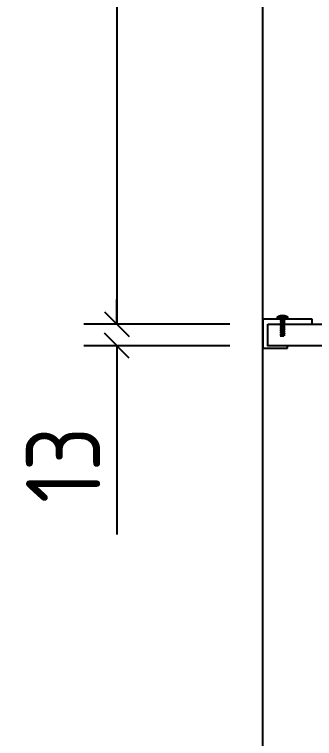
# Model space of a CAD drawing. Header units: inches. Extents: x 129892 to 140765, y 18172 to 24435.
# Drawn here: x 130008.5 to 130190.3, y 22274.2 to 22712.4 of the extents above; entities that cross this region are included whole.
import ezdxf

# ---------------------------------------------------------------- set-up
doc = ezdxf.new("R2010")
doc.units = ezdxf.units.IN
doc.header["$MEASUREMENT"] = 0
doc.header["$PDMODE"] = 66
doc.styles.add('EXCELSIOR', font='dim.shx', dxfattribs={"height": 45})
doc.dimstyles.new('EXCELSIOR', dxfattribs={"dimtxt": 50, "dimasz": 15, "dimexe": 20, "dimexo": 20, "dimgap": 10, "dimtad": 1, "dimdec": 0, "dimtxsty": 'EXCELSIOR', "dimblk": 'OBLIQUE', "dimcen": 2.5, "dimclrd": 1, "dimclre": 1, "dimclrt": 1, "dimadec": 0, "dimazin": 0, "dimtfac": 1, "dimtdec": 0, "dimtofl": 0, "dimtmove": 0, "dimatfit": 3, "dimfxl": 0, "dimlwd": 25, "dimarcsym": 0})

# ---------------------------------------------------------------- blocks, each defined once
blk = doc.blocks.new('_OBLIQUE')
at = {"color": 0, "linetype": 'ByBlock'}
blk.add_line((-0.5, -0.5), (0.5, 0.5), dxfattribs=at)
blk = doc.blocks.new('*D148')
at = {"color": 1, "lineweight": -2}
for p, q in [((130138.9, 24024.99), (130050.5, 24024.99)), ((130138.9, 22524.99), (130050.5, 22524.99))]:
    blk.add_line(p, q, dxfattribs=at)
at = {"color": 1, "lineweight": 25}
blk.add_line((130070.5, 24024.99), (130070.5, 22524.99), dxfattribs=at)
at = {"layer": 'Defpoints', "color": 0}
for p in [(130158.9, 24024.99), (130070.5, 22524.99), (130158.9, 22524.99)]:
    blk.add_point(p, dxfattribs=at)
at = {"color": 1, "lineweight": 25, "xscale": 15, "yscale": 15, "zscale": 15}
for p, rotation in [((130070.5, 24024.99), 90), ((130070.5, 22524.99), 270)]:
    blk.add_blockref('_OBLIQUE', p, dxfattribs=dict(at, rotation=rotation))
at = {"color": 1, "insert": (130038, 23274.99), "char_height": 45, "attachment_point": 5, "rotation": 90, "style": 'EXCELSIOR'}
blk.add_mtext('1500', dxfattribs=at)
blk = doc.blocks.new('*D149')
at = {"color": 1, "lineweight": 25}
for p, q in [((130070.5, 22524.99), (130070.5, 22539.99)), ((130070.5, 22511.99), (130070.5, 22397.7))]:
    blk.add_line(p, q, dxfattribs=at)
at = {"color": 1, "lineweight": -2}
for p, q in [((130138.9, 22524.99), (130050.5, 22524.99)), ((130138.9, 22511.99), (130050.5, 22511.99))]:
    blk.add_line(p, q, dxfattribs=at)
at = {"layer": 'Defpoints', "color": 0}
for p in [(130158.9, 22524.99), (130070.5, 22511.99), (130158.9, 22511.99)]:
    blk.add_point(p, dxfattribs=at)
at = {"color": 1, "lineweight": 25, "xscale": 15, "yscale": 15, "zscale": 15}
for p, rotation in [((130070.5, 22524.99), 270), ((130070.5, 22511.99), 90)]:
    blk.add_blockref('_OBLIQUE', p, dxfattribs=dict(at, rotation=rotation))
at = {"color": 1, "insert": (130038, 22439.85), "char_height": 45, "attachment_point": 5, "rotation": 90, "style": 'EXCELSIOR'}
blk.add_mtext('13', dxfattribs=at)
blk = doc.blocks.new('A$C0CAF297A')
at = {"color": 7, "linetype": 'Continuous', "lineweight": 15}
for p, q in [((1.23, 10.26), (1.78, 9.62)), ((1.57, 9.56), (1.57, 9.42)), ((1.68, 9.62), (1.65, 9.62)), ((1.68, 9.62), (2.46, 9.62)), ((2.46, 9.62), (3.38, 9.62)), ((4.22, 9.62), (4.77, 10.26)), ((4.43, 8.89), (4.43, 9.02)), ((1.57, 8.49), (1.57, 8.36)), ((1.57, 7.42), (1.57, 7.29)), ((1.57, 6.36), (1.57, 6.22)), ((1.57, 5.29), (1.57, 5.16)), ((2.14, 8.02), (2.14, 7.78)), ((2.14, 6.96), (2.14, 6.72)), ((2.14, 5.89), (2.14, 5.65)), ((2.14, 4.82), (2.14, 4.58)), ((3.86, 8.29), (3.86, 8.53)), ((3.86, 7.22), (3.86, 7.46)), ((3.86, 6.16), (3.86, 6.4)), ((3.86, 5.09), (3.86, 5.33)), ((4.43, 7.82), (4.43, 7.96)), ((4.43, 6.76), (4.43, 6.89)), ((4.43, 5.69), (4.43, 5.82)), ((4.43, 4.62), (4.43, 4.76)), ((1.57, 4.22), (1.57, 4.09)), ((1.57, 3.16), (1.57, 3.02)), ((1.57, 2.09), (1.57, 1.96)), ((1.57, 1.02), (1.57, 0.89)), ((2.14, 3.76), (2.14, 3.52)), ((2.14, 2.69), (2.14, 2.45)), ((2.14, 1.62), (2.14, 1.38)), ((2.14, 0.56), (2.14, 0.32)), ((3.86, 4.02), (3.86, 4.26)), ((3.86, 2.96), (3.86, 3.2)), ((3.86, 1.89), (3.86, 2.13)), ((3.86, 0.82), (3.86, 1.06)), ((4.43, 3.56), (4.43, 3.69)), ((4.43, 2.49), (4.43, 2.62)), ((4.43, 1.42), (4.43, 1.56)), ((4.43, 0.36), (4.43, 0.49))]:
    blk.add_line(p, q, dxfattribs=at)
blk.add_line((1.62, 0), (3.86, 0))
blk.add_lwpolyline([(0.5, 11.76), (5.5, 11.76, -0.414214), (6, 11.26), (6, 10.26), (0, 10.26), (0, 11.26, -0.414214)], format="xyb", close=True)
blk.add_lwpolyline([(1.23, 10.26), (4.77, 10.26)])
at = {"color": 7, "linetype": 'Continuous', "lineweight": 15, "flags": 128}
for points in [[(4.4, 7.99), (4.41, 7.98), (4.42, 7.98), (4.43, 7.97), (4.43, 7.96), (4.43, 7.96), (4.43, 7.95), (4.43, 7.94), (4.42, 7.94), (4.42, 7.93), (4.41, 7.92), (4.39, 7.92), (4.38, 7.91), (4.36, 7.9), (4.34, 7.9), (4.32, 7.89), (4.3, 7.88), (4.27, 7.87), (4.24, 7.87), (4.21, 7.86), (4.17, 7.85), (4.13, 7.84), (4.09, 7.84), (4.05, 7.83), (4.01, 7.82), (3.97, 7.81), (3.92, 7.81), (3.88, 7.8), (3.83, 7.79), (3.78, 7.79), (3.74, 7.78), (3.68, 7.77), (3.62, 7.77), (3.56, 7.76), (3.49, 7.75), (3.43, 7.74), (3.37, 7.74), (3.31, 7.73), (3.25, 7.72), (3.19, 7.71), (3.13, 7.7), (3.06, 7.7), (3, 7.69), (2.94, 7.68), (2.88, 7.67), (2.82, 7.67), (2.76, 7.66), (2.7, 7.65), (2.64, 7.64), (2.59, 7.64), (2.54, 7.63), (2.49, 7.63), (2.44, 7.62), (2.39, 7.61), (2.33, 7.61), (2.28, 7.6), (2.23, 7.59), (2.18, 7.59), (2.13, 7.58), (2.08, 7.57), (2.04, 7.57), (1.99, 7.56), (1.95, 7.55), (1.91, 7.54), (1.87, 7.54), (1.84, 7.53), (1.8, 7.52), (1.77, 7.51), (1.74, 7.51), (1.72, 7.5), (1.69, 7.49), (1.67, 7.49), (1.65, 7.48), (1.63, 7.47), (1.61, 7.46), (1.6, 7.46), (1.59, 7.45), (1.58, 7.44), (1.57, 7.44), (1.57, 7.43), (1.57, 7.42), (1.57, 7.42)], [(4.4, 6.92), (4.41, 6.92), (4.42, 6.91), (4.43, 6.9), (4.43, 6.9), (4.43, 6.89), (4.43, 6.88), (4.43, 6.88), (4.42, 6.87), (4.42, 6.86), (4.41, 6.86), (4.39, 6.85), (4.38, 6.84), (4.36, 6.84), (4.34, 6.83), (4.32, 6.82), (4.3, 6.82), (4.27, 6.81), (4.24, 6.8), (4.21, 6.79), (4.17, 6.78), (4.13, 6.78), (4.09, 6.77), (4.05, 6.76), (4.01, 6.75), (3.97, 6.75), (3.92, 6.74), (3.88, 6.73), (3.83, 6.73), (3.78, 6.72), (3.74, 6.71), (3.68, 6.71), (3.62, 6.7), (3.56, 6.69), (3.49, 6.68), (3.43, 6.68), (3.37, 6.67), (3.31, 6.66), (3.25, 6.65), (3.19, 6.65), (3.13, 6.64), (3.06, 6.63), (3, 6.62), (2.94, 6.61), (2.88, 6.61), (2.82, 6.6), (2.76, 6.59), (2.7, 6.59), (2.64, 6.58), (2.59, 6.57), (2.54, 6.56), (2.49, 6.56), (2.44, 6.55), (2.39, 6.55), (2.33, 6.54), (2.28, 6.53), (2.23, 6.53), (2.18, 6.52), (2.13, 6.51), (2.08, 6.51), (2.04, 6.5), (1.99, 6.49), (1.95, 6.48), (1.91, 6.48), (1.87, 6.47), (1.84, 6.46), (1.8, 6.45), (1.77, 6.45), (1.74, 6.44), (1.72, 6.43), (1.69, 6.43), (1.67, 6.42), (1.65, 6.41), (1.63, 6.4), (1.61, 6.4), (1.6, 6.39), (1.59, 6.38), (1.58, 6.38), (1.57, 6.37), (1.57, 6.36), (1.57, 6.36), (1.57, 6.36)], [(4.4, 5.85), (4.41, 5.85), (4.42, 5.84), (4.43, 5.84), (4.43, 5.83), (4.43, 5.82), (4.43, 5.82), (4.43, 5.81), (4.42, 5.8), (4.42, 5.8), (4.41, 5.79), (4.39, 5.78), (4.38, 5.78), (4.36, 5.77), (4.34, 5.76), (4.32, 5.76), (4.3, 5.75), (4.27, 5.74), (4.24, 5.73), (4.21, 5.72), (4.17, 5.72), (4.13, 5.71), (4.09, 5.7), (4.05, 5.69), (4.01, 5.69), (3.97, 5.68), (3.92, 5.67), (3.88, 5.67), (3.83, 5.66), (3.78, 5.65), (3.74, 5.65), (3.68, 5.64), (3.62, 5.63), (3.56, 5.62), (3.49, 5.62), (3.43, 5.61), (3.37, 5.6), (3.31, 5.59), (3.25, 5.59), (3.19, 5.58), (3.13, 5.57), (3.06, 5.56), (3, 5.56), (2.94, 5.55), (2.88, 5.54), (2.82, 5.53), (2.76, 5.53), (2.7, 5.52), (2.64, 5.51), (2.59, 5.5), (2.54, 5.5), (2.49, 5.49), (2.44, 5.49), (2.39, 5.48), (2.33, 5.47), (2.28, 5.47), (2.23, 5.46), (2.18, 5.45), (2.13, 5.45), (2.08, 5.44), (2.04, 5.43), (1.99, 5.42), (1.95, 5.42), (1.91, 5.41), (1.87, 5.4), (1.84, 5.4), (1.8, 5.39), (1.77, 5.38), (1.74, 5.37), (1.72, 5.37), (1.69, 5.36), (1.67, 5.35), (1.65, 5.35), (1.63, 5.34), (1.61, 5.33), (1.6, 5.32), (1.59, 5.32), (1.58, 5.31), (1.57, 5.3), (1.57, 5.3), (1.57, 5.29), (1.57, 5.29)], [(4.4, 4.79), (4.41, 4.78), (4.42, 4.78), (4.43, 4.77), (4.43, 4.76), (4.43, 4.76), (4.43, 4.75), (4.43, 4.74), (4.42, 4.74), (4.42, 4.73), (4.41, 4.72), (4.39, 4.72), (4.38, 4.71), (4.36, 4.7), (4.34, 4.7), (4.32, 4.69), (4.3, 4.68), (4.27, 4.67), (4.24, 4.67), (4.21, 4.66), (4.17, 4.65), (4.13, 4.64), (4.09, 4.63), (4.05, 4.63), (4.01, 4.62), (3.97, 4.61), (3.92, 4.61), (3.88, 4.6), (3.83, 4.59), (3.78, 4.59), (3.74, 4.58), (3.68, 4.57), (3.62, 4.57), (3.56, 4.56), (3.49, 4.55), (3.43, 4.54), (3.37, 4.54), (3.31, 4.53), (3.25, 4.52), (3.19, 4.51), (3.13, 4.5), (3.06, 4.5), (3, 4.49), (2.94, 4.48), (2.88, 4.47), (2.82, 4.47), (2.76, 4.46), (2.7, 4.45), (2.64, 4.44), (2.59, 4.44), (2.54, 4.43), (2.49, 4.43), (2.44, 4.42), (2.39, 4.41), (2.33, 4.41), (2.28, 4.4), (2.23, 4.39), (2.18, 4.39), (2.13, 4.38), (2.08, 4.37), (2.04, 4.37), (1.99, 4.36), (1.95, 4.35), (1.91, 4.34), (1.87, 4.34), (1.84, 4.33), (1.8, 4.32), (1.77, 4.31), (1.74, 4.31), (1.72, 4.3), (1.69, 4.29), (1.67, 4.29), (1.65, 4.28), (1.63, 4.27), (1.61, 4.26), (1.6, 4.26), (1.59, 4.25), (1.58, 4.24), (1.57, 4.24), (1.57, 4.23), (1.57, 4.22), (1.57, 4.22)], [(4.4, 3.72), (4.41, 3.72), (4.42, 3.71), (4.43, 3.7), (4.43, 3.7), (4.43, 3.69), (4.43, 3.68), (4.43, 3.68), (4.42, 3.67), (4.42, 3.66), (4.41, 3.66), (4.39, 3.65), (4.38, 3.64), (4.36, 3.64), (4.34, 3.63), (4.32, 3.62), (4.3, 3.61), (4.27, 3.61), (4.24, 3.6), (4.21, 3.59), (4.17, 3.58), (4.13, 3.58), (4.09, 3.57), (4.05, 3.56), (4.01, 3.55), (3.97, 3.55), (3.92, 3.54), (3.88, 3.53), (3.83, 3.53), (3.78, 3.52), (3.74, 3.51), (3.68, 3.51), (3.62, 3.5), (3.56, 3.49), (3.49, 3.48), (3.43, 3.48), (3.37, 3.47), (3.31, 3.46), (3.25, 3.45), (3.19, 3.45), (3.13, 3.44), (3.06, 3.43), (3, 3.42), (2.94, 3.41), (2.88, 3.41), (2.82, 3.4), (2.76, 3.39), (2.7, 3.39), (2.64, 3.38), (2.59, 3.37), (2.54, 3.36), (2.49, 3.36), (2.44, 3.35), (2.39, 3.35), (2.33, 3.34), (2.28, 3.33), (2.23, 3.33), (2.18, 3.32), (2.13, 3.31), (2.08, 3.31), (2.04, 3.3), (1.99, 3.29), (1.95, 3.28), (1.91, 3.28), (1.87, 3.27), (1.84, 3.26), (1.8, 3.25), (1.77, 3.25), (1.74, 3.24), (1.72, 3.23), (1.69, 3.23), (1.67, 3.22), (1.65, 3.21), (1.63, 3.2), (1.61, 3.2), (1.6, 3.19), (1.59, 3.18), (1.58, 3.18), (1.57, 3.17), (1.57, 3.16), (1.57, 3.16), (1.57, 3.16)], [(4.4, 2.65), (4.41, 2.65), (4.42, 2.64), (4.43, 2.64), (4.43, 2.63), (4.43, 2.62), (4.43, 2.62), (4.43, 2.61), (4.42, 2.6), (4.42, 2.6), (4.41, 2.59), (4.39, 2.58), (4.38, 2.58), (4.36, 2.57), (4.34, 2.56), (4.32, 2.56), (4.3, 2.55), (4.27, 2.54), (4.24, 2.53), (4.21, 2.52), (4.17, 2.52), (4.13, 2.51), (4.09, 2.5), (4.05, 2.49), (4.01, 2.49), (3.97, 2.48), (3.92, 2.47), (3.88, 2.47), (3.83, 2.46), (3.78, 2.45), (3.74, 2.45), (3.68, 2.44), (3.62, 2.43), (3.56, 2.42), (3.49, 2.42), (3.43, 2.41), (3.37, 2.4), (3.31, 2.39), (3.25, 2.39), (3.19, 2.38), (3.13, 2.37), (3.06, 2.36), (3, 2.36), (2.94, 2.35), (2.88, 2.34), (2.82, 2.33), (2.76, 2.33), (2.7, 2.32), (2.64, 2.31), (2.59, 2.3), (2.54, 2.3), (2.49, 2.29), (2.44, 2.29), (2.39, 2.28), (2.33, 2.27), (2.28, 2.27), (2.23, 2.26), (2.18, 2.25), (2.13, 2.25), (2.08, 2.24), (2.04, 2.23), (1.99, 2.22), (1.95, 2.22), (1.91, 2.21), (1.87, 2.2), (1.84, 2.2), (1.8, 2.19), (1.77, 2.18), (1.74, 2.17), (1.72, 2.17), (1.69, 2.16), (1.67, 2.15), (1.65, 2.15), (1.63, 2.14), (1.61, 2.13), (1.6, 2.12), (1.59, 2.12), (1.58, 2.11), (1.57, 2.1), (1.57, 2.1), (1.57, 2.09), (1.57, 2.09)], [(4.4, 1.59), (4.41, 1.58), (4.42, 1.58), (4.43, 1.57), (4.43, 1.56), (4.43, 1.56), (4.43, 1.55), (4.43, 1.54), (4.42, 1.54), (4.42, 1.53), (4.41, 1.52), (4.39, 1.52), (4.38, 1.51), (4.36, 1.5), (4.34, 1.5), (4.32, 1.49), (4.3, 1.48), (4.27, 1.47), (4.24, 1.47), (4.21, 1.46), (4.17, 1.45), (4.13, 1.44), (4.09, 1.43), (4.05, 1.43), (4.01, 1.42), (3.97, 1.41), (3.92, 1.41), (3.88, 1.4), (3.83, 1.39), (3.78, 1.39), (3.74, 1.38), (3.68, 1.37), (3.62, 1.37), (3.56, 1.36), (3.49, 1.35), (3.43, 1.34), (3.37, 1.33), (3.31, 1.33), (3.25, 1.32), (3.19, 1.31), (3.13, 1.3), (3.06, 1.3), (3, 1.29), (2.94, 1.28), (2.88, 1.27), (2.82, 1.27), (2.76, 1.26), (2.7, 1.25), (2.64, 1.24), (2.59, 1.24), (2.54, 1.23), (2.49, 1.22), (2.44, 1.22), (2.39, 1.21), (2.33, 1.21), (2.28, 1.2), (2.23, 1.19), (2.18, 1.19), (2.13, 1.18), (2.08, 1.17), (2.04, 1.16), (1.99, 1.16), (1.95, 1.15), (1.91, 1.14), (1.87, 1.14), (1.84, 1.13), (1.8, 1.12), (1.77, 1.11), (1.74, 1.11), (1.72, 1.1), (1.69, 1.09), (1.67, 1.09), (1.65, 1.08), (1.63, 1.07), (1.61, 1.06), (1.6, 1.06), (1.59, 1.05), (1.58, 1.04), (1.57, 1.03), (1.57, 1.03), (1.57, 1.02), (1.57, 1.02)], [(4.4, 0.52), (4.41, 0.52), (4.42, 0.51), (4.43, 0.5), (4.43, 0.49), (4.43, 0.49), (4.43, 0.48), (4.43, 0.48), (4.42, 0.47), (4.42, 0.46), (4.41, 0.46), (4.39, 0.45), (4.38, 0.44), (4.36, 0.44), (4.34, 0.43), (4.32, 0.42), (4.3, 0.41), (4.27, 0.41), (4.24, 0.4), (4.21, 0.39), (4.17, 0.38), (4.13, 0.38), (4.09, 0.37), (4.05, 0.36), (4.01, 0.35), (3.97, 0.35), (3.92, 0.34), (3.88, 0.33), (3.83, 0.33), (3.78, 0.32), (3.74, 0.31), (3.68, 0.31), (3.62, 0.3), (3.56, 0.29), (3.49, 0.28), (3.43, 0.28), (3.37, 0.27), (3.31, 0.26), (3.25, 0.25), (3.19, 0.25), (3.13, 0.24), (3.06, 0.23), (3, 0.22), (2.94, 0.21), (2.88, 0.21), (2.82, 0.2), (2.76, 0.19), (2.7, 0.18), (2.64, 0.18), (2.59, 0.17), (2.54, 0.16), (2.49, 0.16), (2.44, 0.15), (2.39, 0.15), (2.33, 0.14), (2.28, 0.13), (2.23, 0.13), (2.18, 0.12), (2.13, 0.11), (2.08, 0.11), (2.04, 0.1), (1.99, 0.09), (1.95, 0.08), (1.91, 0.08), (1.87, 0.07), (1.84, 0.06), (1.8, 0.05), (1.77, 0.05), (1.74, 0.04), (1.72, 0.03), (1.69, 0.03), (1.67, 0.02), (1.65, 0.01), (1.63, 0), (1.62, 0)]]:
    blk.add_lwpolyline(points, dxfattribs=at)
blk.add_arc((3, 5.87), 6.39, 66.9873, 113.0127)
at = {"color": 7, "linetype": 'Continuous', "lineweight": 15}
for centre, radius, start, end in [((-37.3, 75.61), 76.63, 300.5045, 300.555), ((-24.23, -34.53), 50.95, 58.9272, 59.5471), ((-20.82, 46.7), 44.28, 300.4197, 301.2933), ((3.54, 7.15), 2.48, 93.6914, 126.6294), ((0.65, 8.64), 1.49, 7.6247, 19.3637), ((-1.49, 29.57), 21.03, 280.045, 285.1333), ((25.87, -27.72), 42.41, 120.4042, 121.3447), ((5.35, 8.64), 1.49, 139, 154.9602), ((32.59, 56.96), 55.58, 239.0528, 239.5317), ((-21.75, -31.42), 46.1, 58.7762, 59.5701), ((-19.87, 44.03), 42.41, 300.4042, 301.3446), ((-22.03, -32.96), 46.64, 58.7808, 59.5655), ((-20.39, 43.84), 43.43, 300.4151, 301.3337), ((-22.03, -34.03), 46.64, 58.7808, 59.5655), ((-20.39, 42.78), 43.43, 300.4152, 301.3336), ((-22.03, -35.08), 46.63, 58.7807, 59.5656), ((-20.39, 41.7), 43.42, 300.4151, 301.3338), ((26.29, -29.5), 43.24, 120.4132, 121.3357), ((26.39, -30.73), 43.43, 120.4152, 121.3336), ((26.38, -31.78), 43.41, 120.4151, 121.3338), ((26.39, -32.86), 43.42, 120.4152, 121.3337), ((27.75, 47.74), 46.1, 238.7762, 239.5701), ((28.03, 47.13), 46.64, 238.7807, 239.5655), ((28.03, 46.07), 46.64, 238.7807, 239.5655), ((28.03, 44.99), 46.63, 238.7807, 239.5655), ((-22.03, -36.16), 46.65, 58.7809, 59.5655), ((-20.39, 40.63), 43.42, 300.4151, 301.3338), ((-22.03, -37.23), 46.65, 58.7809, 59.5655), ((-20.39, 39.57), 43.42, 300.4151, 301.3338), ((-22.03, -38.3), 46.65, 58.7809, 59.5655), ((-20.39, 38.51), 43.43, 300.4152, 301.3336), ((-22.03, -39.35), 46.63, 58.7807, 59.5656), ((-20.39, 37.44), 43.43, 300.4478, 301.3336), ((26.39, -33.92), 43.42, 120.4152, 121.3337), ((26.39, -34.99), 43.42, 120.4152, 121.3337), ((26.38, -36.05), 43.41, 120.4151, 121.3338), ((28.03, 43.93), 46.63, 238.7807, 239.5655), ((28.03, 42.86), 46.63, 238.7807, 239.5655), ((28.03, 41.8), 46.64, 238.7807, 239.5655), ((28.03, 40.73), 46.64, 238.7807, 239.5655), ((26.38, -37.12), 43.41, 120.4151, 121.2458)]:
    blk.add_arc(centre, radius, start, end, dxfattribs=at)
for points, knots in [([(2.46, 9.62), (2.31, 9.6), (2.17, 9.59), (1.93, 9.55), (1.82, 9.53), (1.66, 9.48), (1.6, 9.46), (1.56, 9.43), (1.56, 9.41), (1.6, 9.39)], [0, 0, 0, 0, 0.25, 0.25, 0.5, 0.5, 0.75, 0.75, 1, 1, 1, 1]), ([(4.43, 9.02), (4.43, 9), (4.4, 8.98), (4.25, 8.93), (4.14, 8.91), (3.94, 8.88), (3.87, 8.86), (3.72, 8.84), (3.64, 8.83), (3.38, 8.8), (3.19, 8.78), (2.81, 8.73), (2.62, 8.71), (2.36, 8.68), (2.28, 8.67), (2.13, 8.65), (2.06, 8.64), (1.86, 8.6), (1.75, 8.58), (1.6, 8.53), (1.57, 8.51), (1.57, 8.49)], [0, 0, 0, 0, 0.125, 0.125, 0.25, 0.25, 0.3125, 0.3125, 0.375, 0.375, 0.5, 0.5, 0.625, 0.625, 0.6875, 0.6875, 0.75, 0.75, 0.875, 0.875, 1, 1, 1, 1]), ([(4.43, 8.89), (4.43, 8.87), (4.39, 8.84), (4.23, 8.79), (4.1, 8.77), (3.81, 8.72), (3.64, 8.7), (3.26, 8.65), (3.05, 8.63), (2.65, 8.58), (2.45, 8.55), (2.12, 8.51), (1.97, 8.49), (1.72, 8.44), (1.64, 8.41), (1.56, 8.37), (1.56, 8.35), (1.6, 8.32)], [0, 0, 0, 0, 0.125, 0.125, 0.25, 0.25, 0.375, 0.375, 0.5, 0.5, 0.625, 0.625, 0.75, 0.75, 0.875, 0.875, 1, 1, 1, 1]), ([(4.4, 9.05), (4.41, 9.05), (4.41, 9.05), (4.42, 9.04), (4.43, 9.04), (4.43, 9.03), (4.43, 9.02), (4.43, 9.02)], [0, 0, 0, 0, 0.162479, 0.37481, 0.585282, 0.79373, 1, 1, 1, 1]), ([(4.43, 7.82), (4.43, 7.8), (4.4, 7.78), (4.25, 7.73), (4.14, 7.71), (3.94, 7.68), (3.87, 7.66), (3.72, 7.64), (3.64, 7.63), (3.38, 7.6), (3.19, 7.58), (2.81, 7.53), (2.62, 7.51), (2.36, 7.48), (2.28, 7.47), (2.13, 7.45), (2.06, 7.44), (1.86, 7.4), (1.75, 7.38), (1.6, 7.33), (1.57, 7.31), (1.57, 7.29)], [0, 0, 0, 0, 0.125, 0.125, 0.25, 0.25, 0.3125, 0.3125, 0.375, 0.375, 0.5, 0.5, 0.625, 0.625, 0.6875, 0.6875, 0.75, 0.75, 0.875, 0.875, 1, 1, 1, 1]), ([(4.43, 6.76), (4.43, 6.74), (4.4, 6.71), (4.25, 6.67), (4.14, 6.64), (3.94, 6.61), (3.87, 6.6), (3.72, 6.58), (3.64, 6.57), (3.38, 6.54), (3.19, 6.51), (2.81, 6.47), (2.62, 6.44), (2.36, 6.41), (2.28, 6.4), (2.13, 6.38), (2.06, 6.37), (1.86, 6.34), (1.75, 6.31), (1.6, 6.26), (1.57, 6.24), (1.57, 6.22)], [0, 0, 0, 0, 0.125, 0.125, 0.25, 0.25, 0.3125, 0.3125, 0.375, 0.375, 0.5, 0.5, 0.625, 0.625, 0.6875, 0.6875, 0.75, 0.75, 0.875, 0.875, 1, 1, 1, 1]), ([(4.43, 5.69), (4.43, 5.67), (4.4, 5.65), (4.25, 5.6), (4.14, 5.58), (3.94, 5.54), (3.87, 5.53), (3.72, 5.51), (3.64, 5.5), (3.38, 5.47), (3.19, 5.45), (2.81, 5.4), (2.62, 5.37), (2.36, 5.34), (2.28, 5.33), (2.13, 5.31), (2.06, 5.3), (1.86, 5.27), (1.75, 5.24), (1.6, 5.2), (1.57, 5.17), (1.57, 5.16)], [0, 0, 0, 0, 0.125, 0.125, 0.25, 0.25, 0.3125, 0.3125, 0.375, 0.375, 0.5, 0.5, 0.625, 0.625, 0.6875, 0.6875, 0.75, 0.75, 0.875, 0.875, 1, 1, 1, 1]), ([(4.43, 4.62), (4.43, 4.6), (4.4, 4.58), (4.25, 4.53), (4.14, 4.51), (3.94, 4.48), (3.87, 4.46), (3.72, 4.44), (3.64, 4.43), (3.38, 4.4), (3.19, 4.38), (2.81, 4.33), (2.62, 4.31), (2.36, 4.28), (2.28, 4.27), (2.13, 4.25), (2.06, 4.24), (1.86, 4.2), (1.75, 4.18), (1.6, 4.13), (1.57, 4.11), (1.57, 4.09)], [0, 0, 0, 0, 0.125, 0.125, 0.25, 0.25, 0.3125, 0.3125, 0.375, 0.375, 0.5, 0.5, 0.625, 0.625, 0.6875, 0.6875, 0.75, 0.75, 0.875, 0.875, 1, 1, 1, 1]), ([(3.81, 8.5), (3.8, 8.5), (3.79, 8.49), (3.78, 8.48), (3.75, 8.47), (3.73, 8.46), (3.7, 8.45), (3.67, 8.44), (3.64, 8.43), (3.6, 8.42), (3.57, 8.41), (3.53, 8.4), (3.5, 8.39), (3.46, 8.38), (3.42, 8.38), (3.38, 8.37), (3.34, 8.36), (3.29, 8.35), (3.25, 8.34), (3.2, 8.33), (3.15, 8.32), (3.1, 8.31), (3.05, 8.3), (3, 8.29), (2.95, 8.28), (2.9, 8.27), (2.86, 8.26), (2.81, 8.25), (2.76, 8.24), (2.72, 8.23), (2.68, 8.22), (2.63, 8.21), (2.59, 8.2), (2.55, 8.2), (2.51, 8.19), (2.47, 8.18), (2.43, 8.17), (2.4, 8.16), (2.36, 8.15), (2.33, 8.14), (2.3, 8.13), (2.28, 8.12), (2.25, 8.11), (2.23, 8.1), (2.21, 8.09), (2.19, 8.08), (2.18, 8.07), (2.17, 8.06), (2.16, 8.05), (2.15, 8.04), (2.14, 8.03), (2.14, 8.03), (2.14, 8.02)], [0, 0, 0, 0, 0.015027, 0.035073, 0.056128, 0.077201, 0.098252, 0.119243, 0.140134, 0.160888, 0.180539, 0.200002, 0.21925, 0.238259, 0.257019, 0.275892, 0.295017, 0.314372, 0.334863, 0.355543, 0.376377, 0.397327, 0.418355, 0.439423, 0.459535, 0.479612, 0.49962, 0.519527, 0.5393, 0.558909, 0.578323, 0.597517, 0.61736, 0.636998, 0.656867, 0.677003, 0.697377, 0.717959, 0.737767, 0.757701, 0.777729, 0.797817, 0.817931, 0.838038, 0.858101, 0.878089, 0.89891, 0.919574, 0.940047, 0.960295, 0.980289, 1, 1, 1, 1]), ([(3.81, 7.43), (3.8, 7.43), (3.79, 7.42), (3.78, 7.42), (3.75, 7.4), (3.73, 7.39), (3.7, 7.38), (3.67, 7.37), (3.64, 7.36), (3.6, 7.35), (3.57, 7.34), (3.53, 7.33), (3.5, 7.33), (3.46, 7.32), (3.42, 7.31), (3.38, 7.3), (3.34, 7.29), (3.29, 7.28), (3.25, 7.27), (3.2, 7.26), (3.15, 7.25), (3.1, 7.24), (3.05, 7.23), (3, 7.22), (2.95, 7.21), (2.9, 7.2), (2.86, 7.19), (2.81, 7.18), (2.76, 7.17), (2.72, 7.16), (2.68, 7.15), (2.63, 7.15), (2.59, 7.14), (2.55, 7.13), (2.51, 7.12), (2.47, 7.11), (2.43, 7.1), (2.4, 7.09), (2.36, 7.08), (2.33, 7.07), (2.3, 7.06), (2.28, 7.05), (2.25, 7.04), (2.23, 7.03), (2.21, 7.02), (2.19, 7.01), (2.18, 7), (2.17, 6.99), (2.16, 6.98), (2.15, 6.97), (2.14, 6.96), (2.14, 6.96), (2.14, 6.96)], [0, 0, 0, 0, 0.015022, 0.035067, 0.056123, 0.077196, 0.098247, 0.119238, 0.140129, 0.160884, 0.180534, 0.199997, 0.219246, 0.238254, 0.257015, 0.275888, 0.295014, 0.314368, 0.334859, 0.35554, 0.376373, 0.397323, 0.418352, 0.43942, 0.459532, 0.479609, 0.499618, 0.519525, 0.539298, 0.558906, 0.578321, 0.597515, 0.617358, 0.636996, 0.656865, 0.677001, 0.697376, 0.717957, 0.737765, 0.757699, 0.777727, 0.797816, 0.81793, 0.838037, 0.858101, 0.878088, 0.898909, 0.919573, 0.940046, 0.960295, 0.980289, 1, 1, 1, 1]), ([(3.81, 6.37), (3.8, 6.36), (3.79, 6.36), (3.78, 6.35), (3.75, 6.34), (3.73, 6.33), (3.7, 6.32), (3.67, 6.31), (3.64, 6.3), (3.6, 6.29), (3.57, 6.28), (3.53, 6.27), (3.5, 6.26), (3.46, 6.25), (3.42, 6.24), (3.38, 6.23), (3.34, 6.23), (3.29, 6.22), (3.25, 6.21), (3.2, 6.2), (3.15, 6.19), (3.1, 6.18), (3.05, 6.17), (3, 6.16), (2.95, 6.15), (2.9, 6.14), (2.86, 6.13), (2.81, 6.12), (2.76, 6.11), (2.72, 6.1), (2.68, 6.09), (2.63, 6.08), (2.59, 6.07), (2.55, 6.06), (2.51, 6.05), (2.47, 6.04), (2.43, 6.03), (2.4, 6.02), (2.36, 6.02), (2.33, 6.01), (2.3, 6), (2.28, 5.99), (2.25, 5.98), (2.23, 5.97), (2.21, 5.96), (2.19, 5.95), (2.18, 5.94), (2.17, 5.93), (2.16, 5.92), (2.15, 5.91), (2.14, 5.9), (2.14, 5.89), (2.14, 5.89)], [0, 0, 0, 0, 0.015022, 0.035068, 0.056123, 0.077196, 0.098248, 0.119238, 0.14013, 0.160884, 0.180534, 0.199998, 0.219246, 0.238255, 0.257015, 0.275888, 0.295014, 0.314368, 0.33486, 0.35554, 0.376373, 0.397323, 0.418352, 0.439421, 0.459532, 0.479609, 0.499618, 0.519525, 0.539298, 0.558906, 0.578321, 0.597515, 0.617358, 0.636996, 0.656865, 0.677001, 0.697376, 0.717957, 0.737765, 0.757699, 0.777727, 0.797816, 0.81793, 0.838037, 0.858101, 0.878088, 0.898909, 0.919574, 0.940046, 0.960295, 0.980289, 1, 1, 1, 1]), ([(3.81, 5.3), (3.8, 5.3), (3.79, 5.29), (3.78, 5.28), (3.75, 5.27), (3.73, 5.26), (3.7, 5.25), (3.67, 5.24), (3.64, 5.23), (3.6, 5.22), (3.57, 5.21), (3.53, 5.2), (3.5, 5.19), (3.46, 5.18), (3.42, 5.18), (3.38, 5.17), (3.34, 5.16), (3.29, 5.15), (3.25, 5.14), (3.2, 5.13), (3.15, 5.12), (3.1, 5.11), (3.05, 5.1), (3, 5.09), (2.95, 5.08), (2.9, 5.07), (2.86, 5.06), (2.81, 5.05), (2.76, 5.04), (2.72, 5.03), (2.68, 5.02), (2.63, 5.01), (2.59, 5), (2.55, 5), (2.51, 4.99), (2.47, 4.98), (2.43, 4.97), (2.4, 4.96), (2.36, 4.95), (2.33, 4.94), (2.3, 4.93), (2.28, 4.92), (2.25, 4.91), (2.23, 4.9), (2.21, 4.89), (2.19, 4.88), (2.18, 4.87), (2.17, 4.86), (2.16, 4.85), (2.15, 4.84), (2.14, 4.83), (2.14, 4.83), (2.14, 4.82)], [0, 0, 0, 0, 0.015022, 0.035068, 0.056123, 0.077196, 0.098248, 0.119238, 0.14013, 0.160884, 0.180534, 0.199998, 0.219246, 0.238255, 0.257015, 0.275888, 0.295014, 0.314368, 0.33486, 0.35554, 0.376373, 0.397323, 0.418352, 0.439421, 0.459532, 0.479609, 0.499618, 0.519525, 0.539298, 0.558906, 0.578321, 0.597515, 0.617358, 0.636996, 0.656865, 0.677001, 0.697376, 0.717957, 0.737765, 0.7577, 0.777727, 0.797816, 0.81793, 0.838037, 0.858101, 0.878088, 0.898909, 0.919574, 0.940046, 0.960295, 0.980289, 1, 1, 1, 1]), ([(3.86, 8.29), (3.86, 8.29), (3.86, 8.28), (3.85, 8.27), (3.85, 8.26), (3.84, 8.25), (3.83, 8.24), (3.81, 8.23), (3.8, 8.23), (3.78, 8.22), (3.75, 8.2), (3.73, 8.19), (3.7, 8.18), (3.67, 8.17), (3.64, 8.16), (3.6, 8.15), (3.57, 8.14), (3.53, 8.13), (3.5, 8.13), (3.46, 8.12), (3.42, 8.11), (3.38, 8.1), (3.34, 8.09), (3.29, 8.08), (3.25, 8.07), (3.2, 8.06), (3.15, 8.05), (3.1, 8.04), (3.05, 8.03), (3, 8.02), (2.95, 8.01), (2.9, 8), (2.86, 7.99), (2.81, 7.98), (2.76, 7.97), (2.72, 7.96), (2.68, 7.95), (2.63, 7.95), (2.59, 7.94), (2.55, 7.93), (2.51, 7.92), (2.47, 7.91), (2.43, 7.9), (2.4, 7.89), (2.36, 7.88), (2.33, 7.87), (2.3, 7.86), (2.28, 7.85), (2.25, 7.84), (2.23, 7.83), (2.21, 7.82), (2.2, 7.82), (2.19, 7.81), (2.19, 7.81)], [0, 0, 0, 0, 0.018809, 0.037876, 0.057178, 0.076688, 0.096379, 0.116219, 0.136178, 0.156223, 0.177278, 0.198351, 0.219402, 0.240393, 0.261284, 0.282037, 0.301688, 0.321151, 0.340399, 0.359407, 0.378167, 0.39704, 0.416165, 0.435519, 0.45601, 0.47669, 0.497523, 0.518473, 0.539501, 0.560569, 0.58068, 0.600757, 0.620765, 0.640672, 0.660445, 0.680053, 0.699467, 0.718661, 0.738503, 0.758141, 0.77801, 0.798146, 0.81852, 0.839101, 0.858909, 0.878842, 0.89887, 0.918958, 0.939072, 0.959178, 0.979242, 0.999229, 1, 1, 1, 1]), ([(3.86, 7.22), (3.86, 7.22), (3.86, 7.21), (3.85, 7.21), (3.85, 7.2), (3.84, 7.19), (3.83, 7.18), (3.81, 7.17), (3.8, 7.16), (3.78, 7.15), (3.75, 7.14), (3.73, 7.13), (3.7, 7.12), (3.67, 7.11), (3.64, 7.1), (3.6, 7.09), (3.57, 7.08), (3.53, 7.07), (3.5, 7.06), (3.46, 7.05), (3.42, 7.04), (3.38, 7.03), (3.34, 7.03), (3.29, 7.02), (3.25, 7.01), (3.2, 7), (3.15, 6.99), (3.1, 6.98), (3.05, 6.97), (3, 6.96), (2.95, 6.95), (2.9, 6.94), (2.86, 6.93), (2.81, 6.92), (2.76, 6.91), (2.72, 6.9), (2.68, 6.89), (2.63, 6.88), (2.59, 6.87), (2.55, 6.86), (2.51, 6.85), (2.47, 6.84), (2.43, 6.83), (2.4, 6.82), (2.36, 6.82), (2.33, 6.81), (2.3, 6.8), (2.28, 6.79), (2.25, 6.78), (2.23, 6.77), (2.21, 6.76), (2.2, 6.75), (2.19, 6.75), (2.19, 6.75)], [0, 0, 0, 0, 0.018809, 0.037877, 0.057179, 0.076689, 0.096379, 0.11622, 0.136179, 0.156224, 0.177279, 0.198352, 0.219403, 0.240394, 0.261285, 0.282039, 0.301689, 0.321152, 0.340401, 0.359409, 0.378169, 0.397041, 0.416167, 0.435521, 0.456012, 0.476692, 0.497525, 0.518475, 0.539504, 0.560572, 0.580683, 0.60076, 0.620768, 0.640675, 0.660448, 0.680056, 0.699471, 0.718664, 0.738507, 0.758145, 0.778013, 0.798149, 0.818524, 0.839105, 0.858913, 0.878847, 0.898874, 0.918963, 0.939077, 0.959183, 0.979247, 0.999234, 1, 1, 1, 1]), ([(3.86, 6.16), (3.86, 6.15), (3.86, 6.15), (3.85, 6.14), (3.85, 6.13), (3.84, 6.12), (3.83, 6.11), (3.81, 6.1), (3.8, 6.09), (3.78, 6.08), (3.75, 6.07), (3.73, 6.06), (3.7, 6.05), (3.67, 6.04), (3.64, 6.03), (3.6, 6.02), (3.57, 6.01), (3.53, 6), (3.5, 5.99), (3.46, 5.98), (3.42, 5.98), (3.38, 5.97), (3.34, 5.96), (3.29, 5.95), (3.25, 5.94), (3.2, 5.93), (3.15, 5.92), (3.1, 5.91), (3.05, 5.9), (3, 5.89), (2.95, 5.88), (2.9, 5.87), (2.86, 5.86), (2.81, 5.85), (2.76, 5.84), (2.72, 5.83), (2.68, 5.82), (2.63, 5.81), (2.59, 5.8), (2.55, 5.8), (2.51, 5.79), (2.47, 5.78), (2.43, 5.77), (2.4, 5.76), (2.36, 5.75), (2.33, 5.74), (2.3, 5.73), (2.28, 5.72), (2.25, 5.71), (2.23, 5.7), (2.21, 5.69), (2.2, 5.68), (2.19, 5.68), (2.19, 5.68)], [0, 0, 0, 0, 0.018809, 0.037877, 0.057179, 0.076689, 0.096379, 0.11622, 0.136179, 0.156224, 0.177279, 0.198352, 0.219403, 0.240394, 0.261285, 0.282039, 0.301689, 0.321152, 0.340401, 0.359409, 0.378169, 0.397041, 0.416167, 0.435521, 0.456012, 0.476692, 0.497525, 0.518475, 0.539504, 0.560572, 0.580683, 0.60076, 0.620768, 0.640675, 0.660448, 0.680056, 0.699471, 0.718664, 0.738507, 0.758145, 0.778013, 0.798149, 0.818524, 0.839105, 0.858913, 0.878847, 0.898874, 0.918963, 0.939077, 0.959183, 0.979247, 0.999234, 1, 1, 1, 1]), ([(3.86, 5.09), (3.86, 5.09), (3.86, 5.08), (3.85, 5.07), (3.85, 5.06), (3.84, 5.05), (3.83, 5.04), (3.81, 5.04), (3.8, 5.03), (3.78, 5.02), (3.75, 5), (3.73, 4.99), (3.7, 4.98), (3.67, 4.97), (3.64, 4.96), (3.6, 4.95), (3.57, 4.94), (3.53, 4.93), (3.5, 4.93), (3.46, 4.92), (3.42, 4.91), (3.38, 4.9), (3.34, 4.89), (3.29, 4.88), (3.25, 4.87), (3.2, 4.86), (3.15, 4.85), (3.1, 4.84), (3.05, 4.83), (3, 4.82), (2.95, 4.81), (2.9, 4.8), (2.86, 4.79), (2.81, 4.78), (2.76, 4.77), (2.72, 4.76), (2.68, 4.75), (2.63, 4.75), (2.59, 4.74), (2.55, 4.73), (2.51, 4.72), (2.47, 4.71), (2.43, 4.7), (2.4, 4.69), (2.36, 4.68), (2.33, 4.67), (2.3, 4.66), (2.28, 4.65), (2.25, 4.64), (2.23, 4.63), (2.21, 4.62), (2.2, 4.62), (2.19, 4.61), (2.19, 4.61)], [0, 0, 0, 0, 0.018809, 0.037877, 0.057179, 0.076689, 0.096379, 0.11622, 0.136179, 0.156224, 0.177279, 0.198352, 0.219403, 0.240394, 0.261285, 0.282039, 0.301689, 0.321152, 0.340401, 0.359409, 0.378169, 0.397041, 0.416167, 0.435521, 0.456012, 0.476692, 0.497525, 0.518475, 0.539504, 0.560572, 0.580683, 0.60076, 0.620768, 0.640675, 0.660448, 0.680056, 0.699471, 0.718664, 0.738507, 0.758145, 0.778013, 0.798149, 0.818524, 0.839105, 0.858913, 0.878847, 0.898874, 0.918963, 0.939077, 0.959183, 0.979247, 0.999234, 1, 1, 1, 1]), ([(4.43, 3.56), (4.43, 3.54), (4.4, 3.51), (4.25, 3.47), (4.14, 3.44), (3.94, 3.41), (3.87, 3.4), (3.72, 3.38), (3.64, 3.37), (3.38, 3.34), (3.19, 3.31), (2.81, 3.26), (2.62, 3.24), (2.36, 3.21), (2.28, 3.2), (2.13, 3.18), (2.06, 3.17), (1.86, 3.14), (1.75, 3.11), (1.6, 3.06), (1.57, 3.04), (1.57, 3.02)], [0, 0, 0, 0, 0.125, 0.125, 0.25, 0.25, 0.3125, 0.3125, 0.375, 0.375, 0.5, 0.5, 0.625, 0.625, 0.6875, 0.6875, 0.75, 0.75, 0.875, 0.875, 1, 1, 1, 1]), ([(4.43, 2.49), (4.43, 2.47), (4.4, 2.45), (4.25, 2.4), (4.14, 2.38), (3.94, 2.34), (3.87, 2.33), (3.72, 2.31), (3.64, 2.3), (3.38, 2.27), (3.19, 2.25), (2.81, 2.2), (2.62, 2.17), (2.36, 2.14), (2.28, 2.13), (2.13, 2.11), (2.06, 2.1), (1.86, 2.07), (1.75, 2.04), (1.6, 2), (1.57, 1.97), (1.57, 1.96)], [0, 0, 0, 0, 0.125, 0.125, 0.25, 0.25, 0.3125, 0.3125, 0.375, 0.375, 0.5, 0.5, 0.625, 0.625, 0.6875, 0.6875, 0.75, 0.75, 0.875, 0.875, 1, 1, 1, 1]), ([(4.43, 1.42), (4.43, 1.4), (4.4, 1.38), (4.25, 1.33), (4.14, 1.31), (3.94, 1.27), (3.87, 1.26), (3.72, 1.24), (3.64, 1.23), (3.38, 1.2), (3.19, 1.18), (2.81, 1.13), (2.62, 1.11), (2.36, 1.08), (2.28, 1.07), (2.13, 1.05), (2.06, 1.04), (1.86, 1), (1.75, 0.98), (1.6, 0.93), (1.57, 0.91), (1.57, 0.89)], [0, 0, 0, 0, 0.125, 0.125, 0.25, 0.25, 0.3125, 0.3125, 0.375, 0.375, 0.5, 0.5, 0.625, 0.625, 0.6875, 0.6875, 0.75, 0.75, 0.875, 0.875, 1, 1, 1, 1]), ([(3.81, 4.23), (3.8, 4.23), (3.79, 4.22), (3.78, 4.22), (3.75, 4.2), (3.73, 4.19), (3.7, 4.18), (3.67, 4.17), (3.64, 4.16), (3.6, 4.15), (3.57, 4.14), (3.53, 4.13), (3.5, 4.13), (3.46, 4.12), (3.42, 4.11), (3.38, 4.1), (3.34, 4.09), (3.29, 4.08), (3.25, 4.07), (3.2, 4.06), (3.15, 4.05), (3.1, 4.04), (3.05, 4.03), (3, 4.02), (2.95, 4.01), (2.9, 4), (2.86, 3.99), (2.81, 3.98), (2.76, 3.97), (2.72, 3.96), (2.68, 3.95), (2.63, 3.95), (2.59, 3.94), (2.55, 3.93), (2.51, 3.92), (2.47, 3.91), (2.43, 3.9), (2.4, 3.89), (2.36, 3.88), (2.33, 3.87), (2.3, 3.86), (2.28, 3.85), (2.25, 3.84), (2.23, 3.83), (2.21, 3.82), (2.19, 3.81), (2.18, 3.8), (2.17, 3.79), (2.16, 3.78), (2.15, 3.77), (2.14, 3.76), (2.14, 3.76), (2.14, 3.76)], [0, 0, 0, 0, 0.015022, 0.035068, 0.056123, 0.077196, 0.098248, 0.119238, 0.14013, 0.160884, 0.180534, 0.199998, 0.219246, 0.238255, 0.257015, 0.275888, 0.295014, 0.314368, 0.33486, 0.35554, 0.376373, 0.397324, 0.418352, 0.439421, 0.459532, 0.479609, 0.499618, 0.519525, 0.539298, 0.558906, 0.578321, 0.597515, 0.617358, 0.636996, 0.656865, 0.677001, 0.697376, 0.717957, 0.737765, 0.757699, 0.777727, 0.797816, 0.81793, 0.838037, 0.858101, 0.878088, 0.898909, 0.919574, 0.940046, 0.960295, 0.980289, 1, 1, 1, 1]), ([(3.81, 3.17), (3.8, 3.16), (3.79, 3.16), (3.78, 3.15), (3.75, 3.14), (3.73, 3.13), (3.7, 3.12), (3.67, 3.11), (3.64, 3.1), (3.6, 3.09), (3.57, 3.08), (3.53, 3.07), (3.5, 3.06), (3.46, 3.05), (3.42, 3.04), (3.38, 3.03), (3.34, 3.03), (3.29, 3.02), (3.25, 3.01), (3.2, 3), (3.15, 2.99), (3.1, 2.98), (3.05, 2.97), (3, 2.96), (2.95, 2.95), (2.9, 2.94), (2.86, 2.93), (2.81, 2.92), (2.76, 2.91), (2.72, 2.9), (2.68, 2.89), (2.63, 2.88), (2.59, 2.87), (2.55, 2.86), (2.51, 2.85), (2.47, 2.84), (2.43, 2.83), (2.4, 2.82), (2.36, 2.81), (2.33, 2.81), (2.3, 2.8), (2.28, 2.79), (2.25, 2.78), (2.23, 2.77), (2.21, 2.76), (2.19, 2.75), (2.18, 2.74), (2.17, 2.73), (2.16, 2.72), (2.15, 2.71), (2.14, 2.7), (2.14, 2.69), (2.14, 2.69)], [0, 0, 0, 0, 0.015022, 0.035068, 0.056123, 0.077196, 0.098248, 0.119238, 0.14013, 0.160884, 0.180534, 0.199998, 0.219246, 0.238255, 0.257015, 0.275888, 0.295014, 0.314368, 0.33486, 0.35554, 0.376373, 0.397324, 0.418352, 0.439421, 0.459532, 0.479609, 0.499618, 0.519525, 0.539298, 0.558906, 0.578321, 0.597515, 0.617358, 0.636996, 0.656865, 0.677001, 0.697376, 0.717957, 0.737765, 0.757699, 0.777727, 0.797816, 0.81793, 0.838037, 0.858101, 0.878088, 0.898909, 0.919574, 0.940046, 0.960295, 0.980289, 1, 1, 1, 1]), ([(3.81, 2.1), (3.8, 2.1), (3.79, 2.09), (3.78, 2.08), (3.75, 2.07), (3.73, 2.06), (3.7, 2.05), (3.67, 2.04), (3.64, 2.03), (3.6, 2.02), (3.57, 2.01), (3.53, 2), (3.5, 1.99), (3.46, 1.98), (3.42, 1.98), (3.38, 1.97), (3.34, 1.96), (3.29, 1.95), (3.25, 1.94), (3.2, 1.93), (3.15, 1.92), (3.1, 1.91), (3.05, 1.9), (3, 1.89), (2.95, 1.88), (2.9, 1.87), (2.86, 1.86), (2.81, 1.85), (2.76, 1.84), (2.72, 1.83), (2.68, 1.82), (2.63, 1.81), (2.59, 1.8), (2.55, 1.8), (2.51, 1.79), (2.47, 1.78), (2.43, 1.77), (2.4, 1.76), (2.36, 1.75), (2.33, 1.74), (2.3, 1.73), (2.28, 1.72), (2.25, 1.71), (2.23, 1.7), (2.21, 1.69), (2.19, 1.68), (2.18, 1.67), (2.17, 1.66), (2.16, 1.65), (2.15, 1.64), (2.14, 1.63), (2.14, 1.62), (2.14, 1.62)], [0, 0, 0, 0, 0.015022, 0.035068, 0.056123, 0.077196, 0.098248, 0.119238, 0.14013, 0.160884, 0.180534, 0.199998, 0.219246, 0.238255, 0.257015, 0.275888, 0.295014, 0.314368, 0.33486, 0.35554, 0.376373, 0.397324, 0.418352, 0.439421, 0.459532, 0.479609, 0.499618, 0.519525, 0.539298, 0.558906, 0.578321, 0.597515, 0.617358, 0.636996, 0.656865, 0.677001, 0.697376, 0.717957, 0.737765, 0.757699, 0.777727, 0.797816, 0.81793, 0.838037, 0.858101, 0.878088, 0.898909, 0.919574, 0.940046, 0.960295, 0.980289, 1, 1, 1, 1]), ([(3.81, 1.03), (3.8, 1.03), (3.79, 1.02), (3.78, 1.01), (3.75, 1), (3.73, 0.99), (3.7, 0.98), (3.67, 0.97), (3.64, 0.96), (3.6, 0.95), (3.57, 0.94), (3.53, 0.93), (3.5, 0.93), (3.46, 0.92), (3.42, 0.91), (3.38, 0.9), (3.34, 0.89), (3.29, 0.88), (3.25, 0.87), (3.2, 0.86), (3.15, 0.85), (3.1, 0.84), (3.05, 0.83), (3, 0.82), (2.95, 0.81), (2.9, 0.8), (2.86, 0.79), (2.81, 0.78), (2.76, 0.77), (2.72, 0.76), (2.68, 0.75), (2.63, 0.75), (2.59, 0.74), (2.55, 0.73), (2.51, 0.72), (2.47, 0.71), (2.43, 0.7), (2.4, 0.69), (2.36, 0.68), (2.33, 0.67), (2.3, 0.66), (2.28, 0.65), (2.25, 0.64), (2.23, 0.63), (2.21, 0.62), (2.19, 0.61), (2.18, 0.6), (2.17, 0.59), (2.16, 0.58), (2.15, 0.57), (2.14, 0.56), (2.14, 0.56), (2.14, 0.56)], [0, 0, 0, 0, 0.015022, 0.035068, 0.056123, 0.077196, 0.098248, 0.119238, 0.14013, 0.160884, 0.180534, 0.199998, 0.219246, 0.238255, 0.257015, 0.275888, 0.295014, 0.314368, 0.33486, 0.35554, 0.376373, 0.397324, 0.418352, 0.439421, 0.459532, 0.479609, 0.499618, 0.519525, 0.539298, 0.558906, 0.578321, 0.597515, 0.617358, 0.636996, 0.656865, 0.677001, 0.697376, 0.717957, 0.737765, 0.757699, 0.777727, 0.797816, 0.81793, 0.838037, 0.858101, 0.878088, 0.898909, 0.919574, 0.940046, 0.960295, 0.980289, 1, 1, 1, 1]), ([(3.86, 4.02), (3.86, 4.02), (3.86, 4.01), (3.85, 4.01), (3.85, 4), (3.84, 3.99), (3.83, 3.98), (3.81, 3.97), (3.8, 3.96), (3.78, 3.95), (3.75, 3.94), (3.73, 3.93), (3.7, 3.92), (3.67, 3.91), (3.64, 3.9), (3.6, 3.89), (3.57, 3.88), (3.53, 3.87), (3.5, 3.86), (3.46, 3.85), (3.42, 3.84), (3.38, 3.83), (3.34, 3.83), (3.29, 3.82), (3.25, 3.81), (3.2, 3.8), (3.15, 3.79), (3.1, 3.78), (3.05, 3.77), (3, 3.76), (2.95, 3.75), (2.9, 3.74), (2.86, 3.73), (2.81, 3.72), (2.76, 3.71), (2.72, 3.7), (2.68, 3.69), (2.63, 3.68), (2.59, 3.67), (2.55, 3.66), (2.51, 3.65), (2.47, 3.64), (2.43, 3.63), (2.4, 3.62), (2.36, 3.61), (2.33, 3.61), (2.3, 3.6), (2.28, 3.59), (2.25, 3.58), (2.23, 3.57), (2.21, 3.56), (2.2, 3.55), (2.19, 3.55), (2.19, 3.55)], [0, 0, 0, 0, 0.018809, 0.037877, 0.057179, 0.076689, 0.096379, 0.11622, 0.136179, 0.156224, 0.177279, 0.198352, 0.219403, 0.240394, 0.261285, 0.282039, 0.301689, 0.321152, 0.340401, 0.359409, 0.378169, 0.397041, 0.416167, 0.435521, 0.456012, 0.476692, 0.497525, 0.518475, 0.539504, 0.560572, 0.580683, 0.60076, 0.620768, 0.640675, 0.660448, 0.680056, 0.699471, 0.718664, 0.738507, 0.758145, 0.778013, 0.798149, 0.818524, 0.839105, 0.858913, 0.878847, 0.898874, 0.918963, 0.939077, 0.959183, 0.979247, 0.999234, 1, 1, 1, 1]), ([(3.86, 2.96), (3.86, 2.95), (3.86, 2.95), (3.85, 2.94), (3.85, 2.93), (3.84, 2.92), (3.83, 2.91), (3.81, 2.9), (3.8, 2.89), (3.78, 2.88), (3.75, 2.87), (3.73, 2.86), (3.7, 2.85), (3.67, 2.84), (3.64, 2.83), (3.6, 2.82), (3.57, 2.81), (3.53, 2.8), (3.5, 2.79), (3.46, 2.78), (3.42, 2.78), (3.38, 2.77), (3.34, 2.76), (3.29, 2.75), (3.25, 2.74), (3.2, 2.73), (3.15, 2.72), (3.1, 2.71), (3.05, 2.7), (3, 2.69), (2.95, 2.68), (2.9, 2.67), (2.86, 2.66), (2.81, 2.65), (2.76, 2.64), (2.72, 2.63), (2.68, 2.62), (2.63, 2.61), (2.59, 2.6), (2.55, 2.6), (2.51, 2.59), (2.47, 2.58), (2.43, 2.57), (2.4, 2.56), (2.36, 2.55), (2.33, 2.54), (2.3, 2.53), (2.28, 2.52), (2.25, 2.51), (2.23, 2.5), (2.21, 2.49), (2.2, 2.48), (2.19, 2.48), (2.19, 2.48)], [0, 0, 0, 0, 0.018809, 0.037877, 0.057179, 0.076689, 0.096379, 0.11622, 0.136179, 0.156224, 0.177279, 0.198352, 0.219403, 0.240394, 0.261285, 0.282039, 0.301689, 0.321152, 0.340401, 0.359409, 0.378169, 0.397041, 0.416167, 0.435521, 0.456012, 0.476692, 0.497525, 0.518475, 0.539504, 0.560572, 0.580683, 0.60076, 0.620768, 0.640675, 0.660448, 0.680056, 0.699471, 0.718664, 0.738507, 0.758145, 0.778013, 0.798149, 0.818524, 0.839105, 0.858913, 0.878847, 0.898874, 0.918963, 0.939077, 0.959183, 0.979247, 0.999234, 1, 1, 1, 1]), ([(3.86, 1.89), (3.86, 1.89), (3.86, 1.88), (3.85, 1.87), (3.85, 1.86), (3.84, 1.85), (3.83, 1.84), (3.81, 1.83), (3.8, 1.82), (3.78, 1.81), (3.75, 1.8), (3.73, 1.79), (3.7, 1.78), (3.67, 1.77), (3.64, 1.76), (3.6, 1.75), (3.57, 1.74), (3.53, 1.73), (3.5, 1.73), (3.46, 1.72), (3.42, 1.71), (3.38, 1.7), (3.34, 1.69), (3.29, 1.68), (3.25, 1.67), (3.2, 1.66), (3.15, 1.65), (3.1, 1.64), (3.05, 1.63), (3, 1.62), (2.95, 1.61), (2.9, 1.6), (2.86, 1.59), (2.81, 1.58), (2.76, 1.57), (2.72, 1.56), (2.68, 1.55), (2.63, 1.55), (2.59, 1.54), (2.55, 1.53), (2.51, 1.52), (2.47, 1.51), (2.43, 1.5), (2.4, 1.49), (2.36, 1.48), (2.33, 1.47), (2.3, 1.46), (2.28, 1.45), (2.25, 1.44), (2.23, 1.43), (2.21, 1.42), (2.2, 1.41), (2.19, 1.41), (2.19, 1.41)], [0, 0, 0, 0, 0.018809, 0.037877, 0.057179, 0.076689, 0.096379, 0.11622, 0.136179, 0.156224, 0.177279, 0.198352, 0.219403, 0.240394, 0.261285, 0.282039, 0.301689, 0.321152, 0.340401, 0.359409, 0.378169, 0.397041, 0.416167, 0.435521, 0.456012, 0.476692, 0.497525, 0.518475, 0.539504, 0.560572, 0.580683, 0.60076, 0.620768, 0.640675, 0.660448, 0.680056, 0.699471, 0.718664, 0.738507, 0.758145, 0.778013, 0.798149, 0.818524, 0.839105, 0.858913, 0.878847, 0.898874, 0.918963, 0.939077, 0.959183, 0.979247, 0.999234, 1, 1, 1, 1]), ([(3.86, 0.82), (3.86, 0.82), (3.86, 0.81), (3.85, 0.8), (3.85, 0.8), (3.84, 0.79), (3.83, 0.78), (3.81, 0.77), (3.8, 0.76), (3.78, 0.75), (3.75, 0.74), (3.73, 0.73), (3.7, 0.72), (3.67, 0.71), (3.64, 0.7), (3.6, 0.69), (3.57, 0.68), (3.53, 0.67), (3.5, 0.66), (3.46, 0.65), (3.42, 0.64), (3.38, 0.63), (3.34, 0.62), (3.29, 0.62), (3.25, 0.61), (3.2, 0.6), (3.15, 0.59), (3.1, 0.58), (3.05, 0.57), (3, 0.56), (2.95, 0.54), (2.9, 0.53), (2.86, 0.53), (2.81, 0.52), (2.76, 0.51), (2.72, 0.5), (2.68, 0.49), (2.63, 0.48), (2.59, 0.47), (2.55, 0.46), (2.51, 0.45), (2.47, 0.44), (2.43, 0.43), (2.4, 0.42), (2.36, 0.41), (2.33, 0.4), (2.3, 0.39), (2.28, 0.38), (2.25, 0.37), (2.23, 0.36), (2.21, 0.35), (2.2, 0.35), (2.19, 0.34), (2.19, 0.34)], [0, 0, 0, 0, 0.018809, 0.037877, 0.057179, 0.076689, 0.096379, 0.11622, 0.136179, 0.156224, 0.177279, 0.198352, 0.219403, 0.240394, 0.261285, 0.282039, 0.301689, 0.321152, 0.340401, 0.359409, 0.378169, 0.397041, 0.416167, 0.435521, 0.456012, 0.476692, 0.497525, 0.518475, 0.539504, 0.560572, 0.580683, 0.60076, 0.620768, 0.640675, 0.660448, 0.680056, 0.699471, 0.718664, 0.738507, 0.758145, 0.778013, 0.798149, 0.818524, 0.839105, 0.858913, 0.878847, 0.898874, 0.918963, 0.939077, 0.959183, 0.979247, 0.999234, 1, 1, 1, 1]), ([(4.43, 0.36), (4.43, 0.34), (4.4, 0.31), (4.25, 0.27), (4.14, 0.24), (3.94, 0.21), (3.87, 0.2), (3.72, 0.18), (3.64, 0.17), (3.38, 0.14), (3.19, 0.11), (2.81, 0.06), (2.62, 0.04), (2.39, 0.01), (2.34, 0.01), (2.29, 0)], [0, 0, 0, 0, 0.125, 0.125, 0.25, 0.25, 0.3125, 0.3125, 0.375, 0.375, 0.5, 0.5, 0.625, 0.625, 0.6656194, 0.6656194, 0.6656194, 0.6656194])]:
    blk.add_open_spline(points, degree=3, knots=knots, dxfattribs=at)
for points in [[(1.68, 9.62), (1.6, 9.6), (1.57, 9.58), (1.57, 9.56)], [(1.57, 7.29), (1.57, 7.28), (1.58, 7.27), (1.6, 7.26)], [(1.57, 6.22), (1.57, 6.21), (1.58, 6.2), (1.6, 6.19)], [(1.57, 5.16), (1.57, 5.15), (1.58, 5.13), (1.6, 5.12)], [(1.57, 4.09), (1.57, 4.08), (1.58, 4.07), (1.6, 4.06)], [(1.57, 3.02), (1.57, 3.01), (1.58, 3), (1.6, 2.99)], [(1.57, 1.96), (1.57, 1.95), (1.58, 1.93), (1.6, 1.92)], [(1.57, 0.89), (1.57, 0.88), (1.58, 0.87), (1.6, 0.86)]]:
    blk.add_open_spline(points, degree=3, dxfattribs=at)
blk = doc.blocks.new('A$Cffbe0cca')
for p, q in [((30, 17.5), (0, 17.5)), ((0, 17.5), (0, 0)), ((3, 14.5), (30, 14.5)), ((0, 0), (15, 0))]:
    blk.add_line(p, q)
at = {"color": 7}
for points in [[(15, 0), (15, 1.5), (3, 1.5), (3, 14.5)], [(30, 14.5), (30, 17.5)]]:
    blk.add_lwpolyline(points, dxfattribs=at)
blk.add_blockref('A$C0CAF297A', (9, 7.47))

msp = doc.modelspace()

# ---------------------------------------------------------------- linework, layer by layer
for points in [[(130158.9, 21610.45), (130158.9, 24024.99), (131519.31, 24024.99)], [(130161.9, 22524.99), (130228.9, 22524.99), (130228.9, 22511.99), (130161.9, 22511.99), (130161.9, 22524.99)]]:
    msp.add_lwpolyline(points)

# ---------------------------------------------------------------- block references
at = {"color": 2}
msp.add_blockref('A$Cffbe0cca', (130158.9, 22510.49), dxfattribs=at)

# ---------------------------------------------------------------- dimensions: what is measured, and where the dimension line sits
for base, p1, p2, picture, middle in [((130070.5, 22524.99), (130158.9, 24024.99), (130158.9, 22524.99), '*D148', (130038, 23274.99)), ((130070.5, 22511.99), (130158.9, 22524.99), (130158.9, 22511.99), '*D149', (130038, 22439.85))]:
    dim = msp.add_linear_dim(base=base, p1=p1, p2=p2, angle=90, dimstyle='EXCELSIOR')
    dim.commit()
    dim.dimension.update_dxf_attribs({"geometry": picture, "text_midpoint": middle})

doc.saveas('drawing.dxf')
